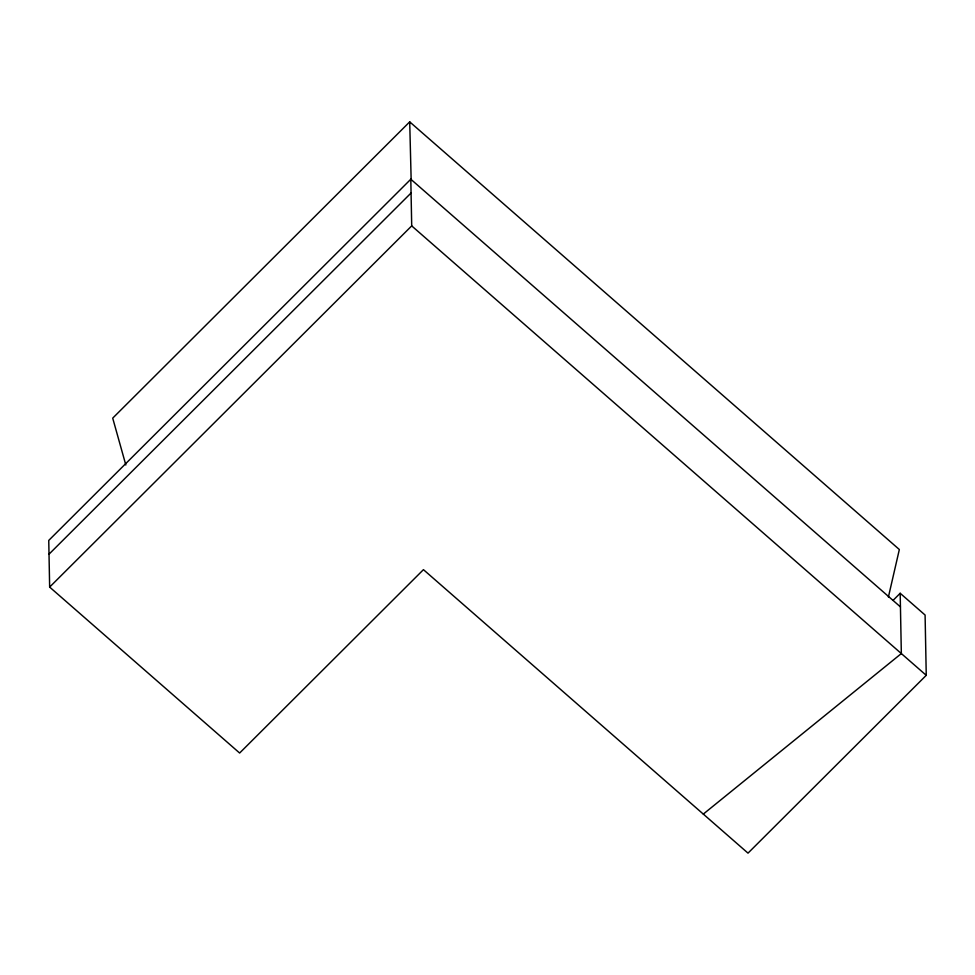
<?xml version="1.0" encoding="UTF-8"?>
<svg xmlns="http://www.w3.org/2000/svg" width="975" height="975" viewBox="0 0 975 975"><rect width="100%" height="100%" fill="white"/><g stroke="black" fill="none" stroke-linecap="round" stroke-linejoin="round"><path stroke-width="1.46" d="M888.408 597.017L899.34 549.522L409.707 121.863L112.71 418.141L125.824 464.977M900.437 606.889L410.804 179.229L48.75 540.418L49.652 587.084L239.631 753.029L423.442 569.656L748.008 853.137L926.25 675.322L925.092 615.042L900.181 593.275L893.1 600.344M49.018 554.178L411.072 192.989M49.652 587.084L411.706 225.895L410.804 179.229M703.304 814.088L901.339 653.567L900.181 593.275M411.706 225.895L926.25 675.322M409.707 121.863L411.17 180.473"/></g></svg>
